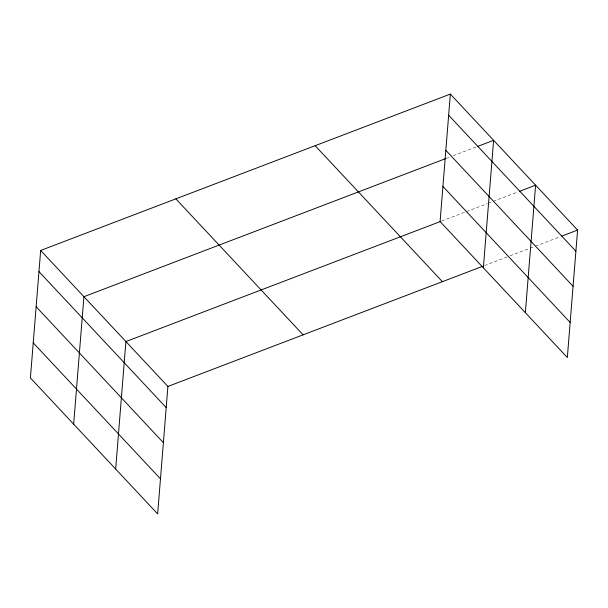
<?xml version="1.0" encoding="UTF-8"?>
<svg xmlns="http://www.w3.org/2000/svg" width="608" height="608" viewBox="0 0 608 608"><rect width="100%" height="100%" fill="white"/><g stroke="black" fill="none" stroke-linecap="round" stroke-linejoin="round"><path stroke-width="0.46" stroke-dasharray="3.04 2.28" d="M446.211 158.407L449.722 157.069M453.234 155.724L476.938 146.68M441.674 221.038L487.32 203.619M488.201 203.277L518.046 191.885M484.538 265.582L507.368 256.865M509.998 255.862L529.317 248.49M530.191 248.155L534.584 246.476M535.458 246.141L560.044 236.763"/><path stroke-width="0.91" d="M40.66 250.458L30.4 377.94L157.647 513.92L167.907 386.445L40.66 250.458L450.353 94.08L577.6 230.06L567.34 357.542L440.093 221.555L450.353 94.08M73.667 424.179L83.919 296.696L445.33 158.741M115.657 469.049L125.909 341.567L440.792 221.373M483.36 267.794L493.62 140.311L477.812 146.346M525.35 312.664L535.61 185.182L519.802 191.216M167.907 386.445L482.782 266.251M561.8 236.094L577.6 230.06M448.651 115.224L575.898 251.21M445.831 150.313L573.078 286.3M442.92 186.466L570.167 322.453M315.149 145.684L442.404 281.664M175.856 198.854L303.103 334.833M38.958 271.609L166.204 407.596M36.13 306.698L163.377 442.685M33.22 342.851L160.474 478.83"/></g></svg>
